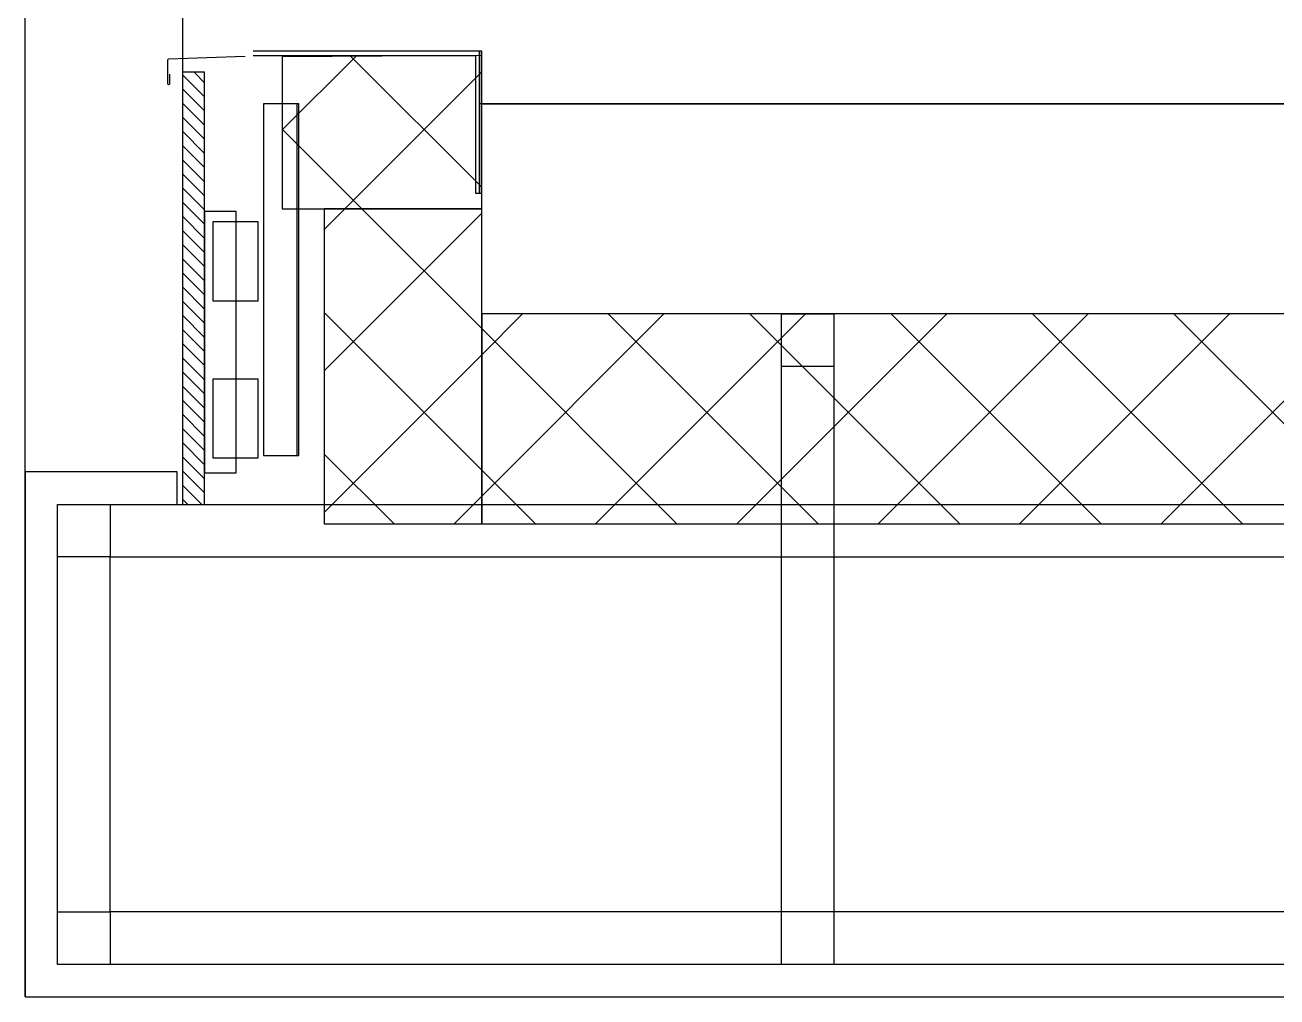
# Model space of a CAD drawing. Header units: millimetres. Extents: x 3633 to 4629, y 3430 to 3787.
# Drawn here: x 4148.7 to 4154.66, y 3500.61 to 3505.23 of the extents above; entities that cross this region are included whole.
import ezdxf

# ---------------------------------------------------------------- set-up
doc = ezdxf.new("R2010")
doc.units = ezdxf.units.MM

# ---------------------------------------------------------------- blocks, each defined once
blk = doc.blocks.new('A$C19EF2607')
at = {"color": 0, "transparency": 33554687}
for p, q in [((18511.8, 15724.8), (18511.8, 23373.1)), ((18661.8, 23373.1), (18661.8, 16605.2)), ((18946.8, 16375.2), (18946.8, 16575.2)), ((18946.8, 16575.2), (20746.8, 16575.2)), ((20746.8, 16375.2), (18946.8, 16375.2)), ((19232.3, 16375.2), (19282.3, 16375.2)), ((19232.3, 16325.2), (19232.3, 16375.2)), ((19232.3, 16375.2), (19282.3, 16375.2)), ((19232.3, 15755.8), (19232.3, 16375.2)), ((19282.3, 16375.2), (19282.3, 16325.2)), ((19282.3, 16375.2), (19282.3, 15755.8)), ((19282.3, 16325.2), (19232.3, 16325.2)), ((18542.8, 16193.8), (18592.8, 16193.8)), ((18542.8, 16143.8), (18542.8, 16193.8)), ((18542.8, 16193.8), (20746.8, 16193.8)), ((18542.8, 15755.8), (18542.8, 16193.8)), ((18592.8, 16193.8), (18592.8, 16143.8)), ((18592.8, 16143.8), (18542.8, 16143.8)), ((18592.8, 16143.8), (20696.8, 16143.8)), ((18592.8, 15805.8), (18592.8, 16143.8)), ((18542.8, 15805.8), (18592.8, 15805.8)), ((18542.8, 15755.8), (18542.8, 15805.8)), ((18592.8, 15805.8), (18592.8, 15755.8)), ((20696.8, 15805.8), (18592.8, 15805.8)), ((18592.8, 15755.8), (18542.8, 15755.8)), ((20746.8, 15755.8), (18542.8, 15755.8)), ((19282.3, 15755.8), (19232.3, 15755.8))]:
    blk.add_line(p, q, dxfattribs=at)
at = {"color": 0}
for p, q in [((18944.8, 16625.2, 0), (18729.1, 16625.2, 0)), ((18944.8, 16490.2, 0), (18944.8, 16625.2, 0)), ((18946.8, 16625.2, 0), (18944.8, 16625.2, 0)), ((18944.8, 16625.2, 0), (18944.8, 16490.2, 0)), ((18946.8, 16490.2, 0), (18946.8, 16625.2, 0)), ((18647.6, 16616.6, 0), (18647.6, 16594.5, 0)), ((18721.6, 16620.3, 0), (18648.6, 16617.6, 0)), ((18729.1, 16621.2, 0), (18940.8, 16621.2, 0)), ((18940.8, 16621.2, 0), (18940.8, 16490.2, 0)), ((18649.8, 16594.5, 0), (18649.8, 16603.5, 0)), ((18682.8, 16605.2), (18661.8, 16605.2)), ((18661.8, 16605.2), (18661.8, 16193.8)), ((18682.8, 16581.8), (18661.8, 16602.8)), ((18682.8, 16595.3), (18672.9, 16605.2)), ((18682.8, 16193.8), (18682.8, 16605.2)), ((18648.6, 16593.5, 0), (18648.8, 16593.5, 0)), ((18682.8, 16568.4), (18661.8, 16589.4)), ((18682.8, 16554.9), (18661.8, 16575.9)), ((18770.8, 16575.2, 0), (18738.8, 16575.2, 0)), ((18738.8, 16575.2, 0), (18738.8, 16240.2, 0)), ((18772.6, 16575.2, 0), (18770.8, 16575.2, 0)), ((18770.8, 16575.2, 0), (18770.8, 16240.2, 0)), ((18772.6, 16240.2, 0), (18772.6, 16575.2, 0)), ((18682.8, 16541.4), (18661.8, 16562.4)), ((18682.8, 16528), (18661.8, 16549)), ((18682.8, 16514.5), (18661.8, 16535.5)), ((18682.8, 16501), (18661.8, 16522)), ((18738.8, 16525.3, 0), (18738.8, 16240.2, 0)), ((18682.8, 16487.5), (18661.8, 16508.6)), ((18682.8, 16474.1), (18661.8, 16495.1)), ((18682.8, 16460.6), (18661.8, 16481.6)), ((18940.8, 16490.2, 0), (18944.8, 16490.2, 0)), ((18944.8, 16490.2, 0), (18946.8, 16490.2, 0)), ((18712.8, 16472.7, 0), (18682.8, 16472.7, 0)), ((18682.8, 16472.7, 0), (18682.8, 16223.8, 0)), ((18712.8, 16223.8, 0), (18712.8, 16472.7, 0)), ((18682.8, 16447.1), (18661.8, 16468.1)), ((18733.8, 16462.7, 0), (18690.8, 16462.7, 0)), ((18690.8, 16462.7, 0), (18690.8, 16387.7, 0)), ((18733.8, 16387.7, 0), (18733.8, 16462.7, 0)), ((18682.8, 16433.7), (18661.8, 16454.7)), ((18682.8, 16420.2), (18661.8, 16441.2)), ((18682.8, 16406.7), (18661.8, 16427.7)), ((18682.8, 16393.2), (18661.8, 16414.3)), ((18682.8, 16379.8), (18661.8, 16400.8)), ((18682.8, 16366.3), (18661.8, 16387.3)), ((18690.8, 16387.7, 0), (18733.8, 16387.7, 0)), ((18682.8, 16352.8), (18661.8, 16373.8)), ((18682.8, 16339.4), (18661.8, 16360.4)), ((18682.8, 16325.9), (18661.8, 16346.9)), ((18682.8, 16312.4), (18661.8, 16333.4)), ((18682.8, 16299), (18661.8, 16320)), ((18682.8, 16285.5), (18661.8, 16306.5)), ((18733.8, 16313, 0), (18690.8, 16313, 0)), ((18690.8, 16313, 0), (18690.8, 16238, 0)), ((18733.8, 16238, 0), (18733.8, 16313, 0)), ((18682.8, 16272), (18661.8, 16293)), ((18682.8, 16258.5), (18661.8, 16279.6)), ((18682.8, 16245.1), (18661.8, 16266.1)), ((18682.8, 16231.6), (18661.8, 16252.6)), ((18682.8, 16218.1), (18661.8, 16239.1)), ((18690.8, 16238, 0), (18733.8, 16238, 0)), ((18738.8, 16240.2, 0), (18770.8, 16240.2, 0)), ((18738.8, 16240.2, 0), (18770.8, 16240.2, 0)), ((18770.8, 16240.2, 0), (18772.6, 16240.2, 0)), ((18682.8, 16204.7), (18661.8, 16225.7)), ((18682.8, 16223.8, 0), (18712.8, 16223.8, 0)), ((18680.2, 16193.8), (18661.8, 16212.2)), ((18666.8, 16193.8), (18661.8, 16198.7)), ((18661.8, 16193.8), (18682.8, 16193.8))]:
    blk.add_line(p, q, dxfattribs=at)
at = {"color": 0, "ltscale": 2, "transparency": 33554687}
for p, q in [((18944.8, 16575.2), (18944.8, 16625.1)), ((18946.8, 16621.2, 0), (18756.8, 16619.9, 0)), ((18756.8, 16550.4), (18826.8, 16620.4)), ((18756.8, 16619.9, 0), (18756.8, 16475.2, 0)), ((18946.8, 16495.8), (18822.2, 16620.4)), ((18946.8, 16475.2, 0), (18946.8, 16621.2, 0)), ((18816.3, 16475.2), (18946.8, 16605.7)), ((20736.8, 16575.2), (18944.8, 16575.2)), ((18832.7, 16475.2), (18756.8, 16551.1)), ((18756.8, 16475.2, 0), (18946.8, 16475.2, 0)), ((18946.8, 16475.2), (18796.8, 16475.2)), ((18796.8, 16475.2), (18796.8, 16175.2)), ((18796.8, 16455.6, 0), (18816.3, 16475.2, 0)), ((18796.8, 16320.9, 0), (18946.8, 16471, 0)), ((18946.8, 16361.1, 0), (18832.7, 16475.2, 0)), ((18946.8, 16175.2), (18946.8, 16475.2)), ((18946.8, 16226.4, 0), (18796.8, 16376.4, 0)), ((18946.8, 16375.2), (18946.8, 16175.2)), ((20596.8, 16375.2), (18946.8, 16375.2)), ((18946.8, 16336.3, 0), (18985.7, 16375.2, 0)), ((18946.8, 16201.6, 0), (19120.4, 16375.2, 0)), ((19055.1, 16175.2, 0), (19255.1, 16375.2, 0)), ((19267.4, 16175.2, 0), (19067.4, 16375.2, 0)), ((19189.8, 16175.2, 0), (19389.8, 16375.2, 0)), ((19402.1, 16175.2, 0), (19202.1, 16375.2, 0)), ((19324.5, 16175.2, 0), (19524.5, 16375.2, 0)), ((19536.8, 16175.2, 0), (19336.8, 16375.2, 0)), ((19459.2, 16175.2, 0), (19659.2, 16375.2, 0)), ((19671.5, 16175.2, 0), (19471.5, 16375.2, 0)), ((19593.9, 16175.2, 0), (19793.9, 16375.2, 0)), ((19806.2, 16175.2, 0), (19606.2, 16375.2, 0)), ((19132.7, 16175.2, 0), (18946.8, 16361.1, 0)), ((18796.8, 16186.2, 0), (18946.8, 16336.3, 0)), ((18863.3, 16175.2, 0), (18796.8, 16241.7, 0)), ((18998, 16175.2, 0), (18946.8, 16226.4, 0)), ((18920.4, 16175.2, 0), (18946.8, 16201.6, 0)), ((18796.8, 16175.2), (18946.8, 16175.2)), ((18946.8, 16175.2), (20596.8, 16175.2))]:
    blk.add_line(p, q, dxfattribs=at)
at = {"color": 0, "ltscale": 0.05}
for p, q in [((18511.8, 16224.8), (18511.8, 15724.8)), ((18656.8, 16224.8), (18511.8, 16224.8)), ((18656.8, 16193.8), (18656.8, 16224.8)), ((18542.8, 15755.8), (18542.8, 16193.8)), ((18542.8, 16193.8), (18656.8, 16193.8)), ((20521.8, 15755.8), (18542.8, 15755.8)), ((18511.8, 15724.8), (20521.8, 15724.8))]:
    blk.add_line(p, q, dxfattribs=at)
at = {"color": 0}
for centre, start, end in [((18648.6, 16616.6, 0), 91.416, 180), ((18648.6, 16594.5, 0), 180, 270), ((18648.8, 16594.5, 0), 270, 0)]:
    blk.add_arc(centre, 1, start, end, dxfattribs=at)

msp = doc.modelspace()

# ---------------------------------------------------------------- block references
at = {"color": 0, "xscale": 0.005, "yscale": 0.005, "zscale": 0.005}
msp.add_blockref('A$C19EF2607', (4056.1377, 3421.984), dxfattribs=at)

doc.saveas('drawing.dxf')
